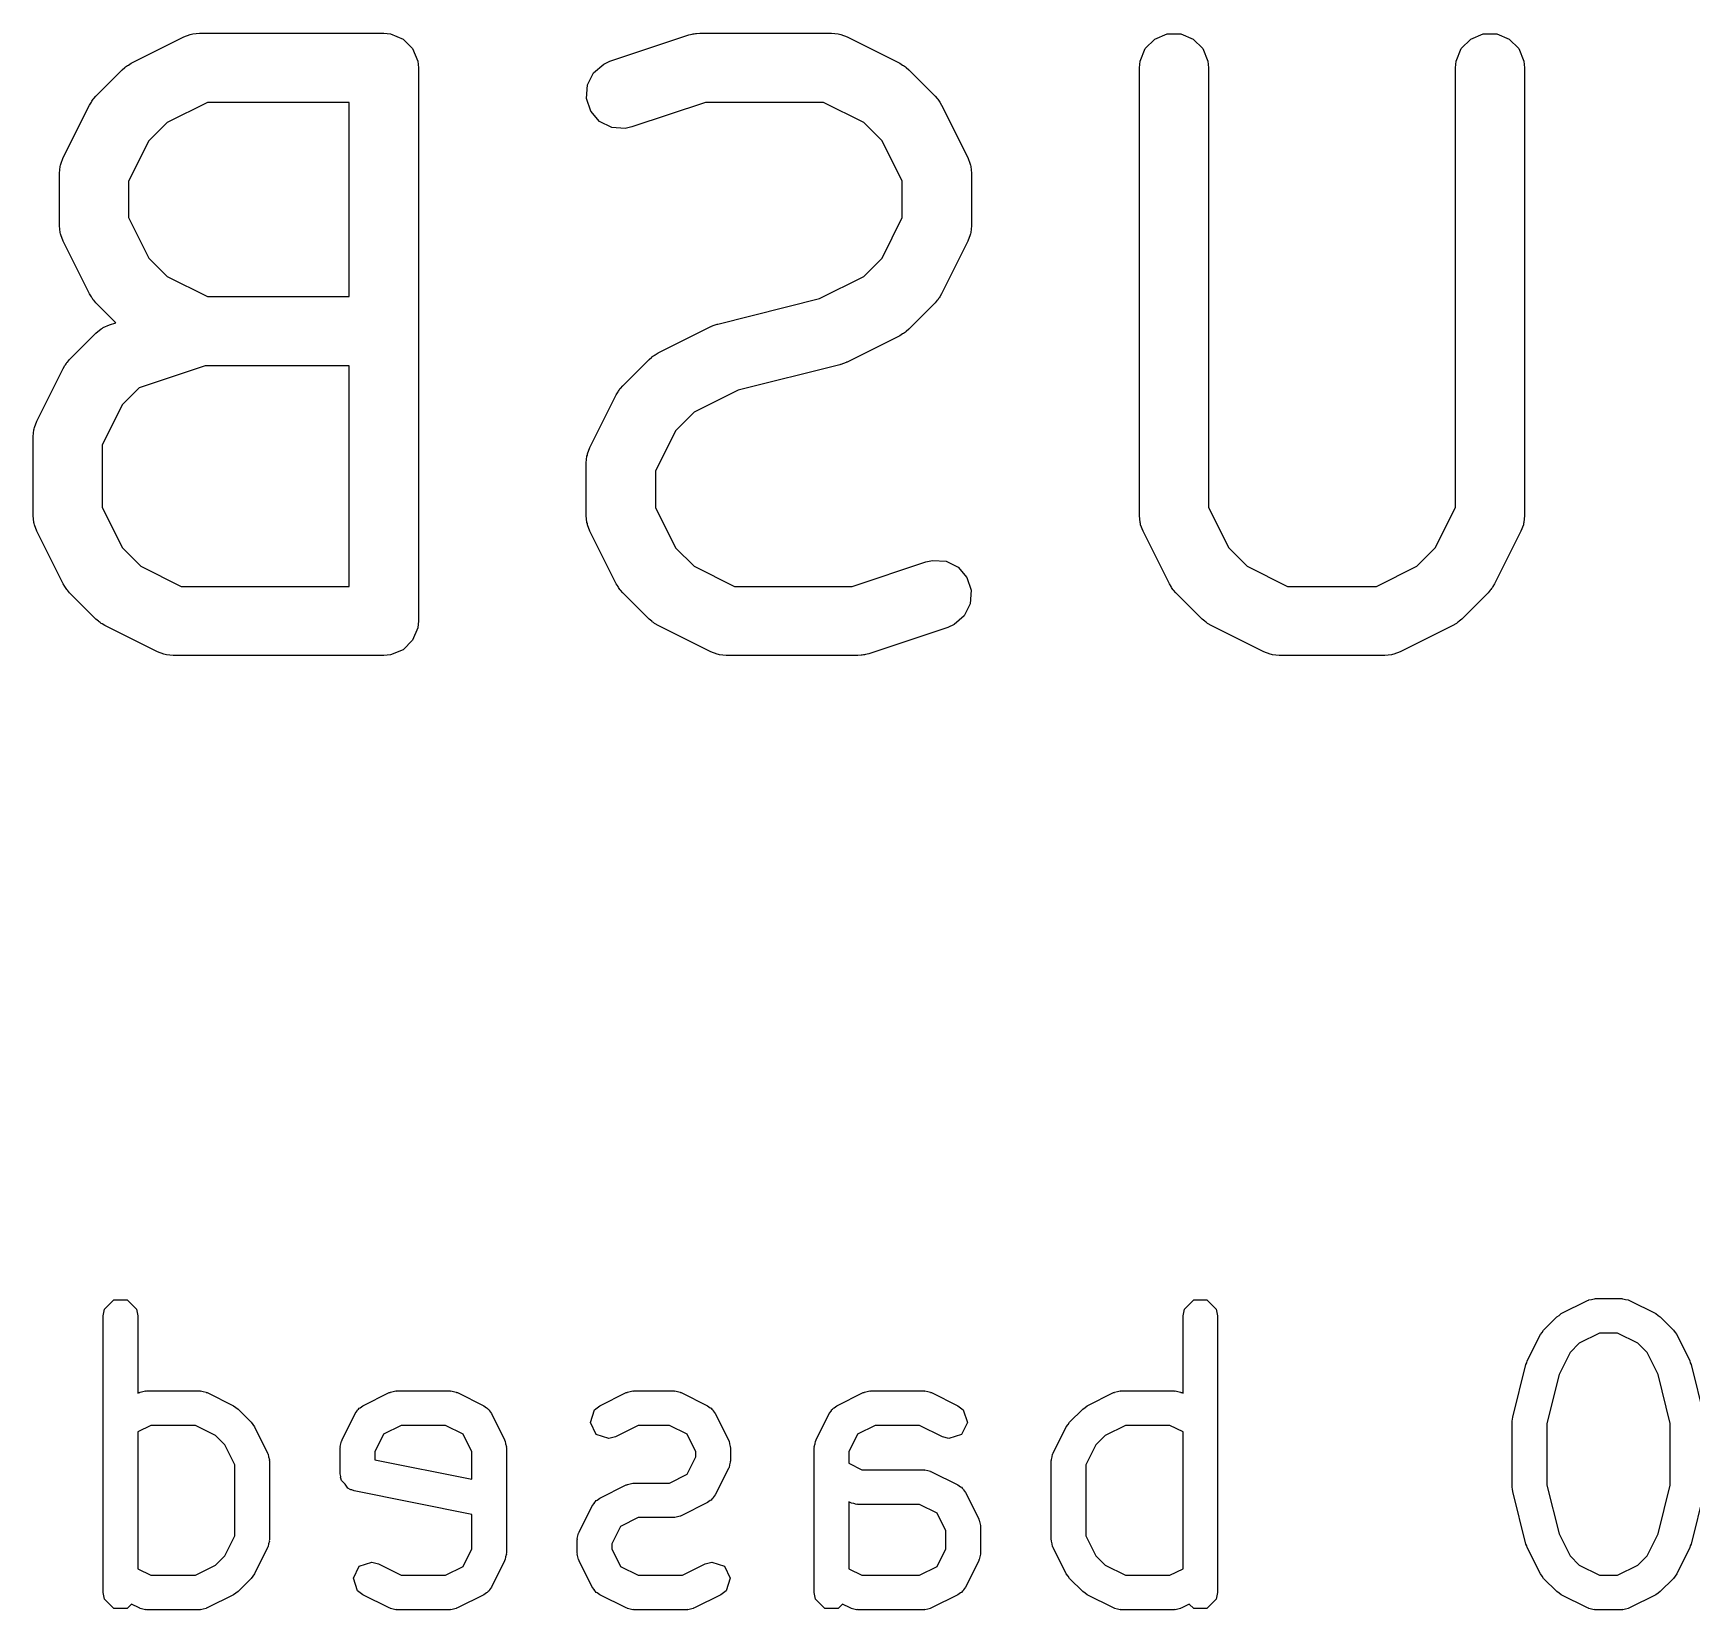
# Model space of a CAD drawing. Header units: inches. Extents: x 5.12 to 6.16, y -3.97 to -1.88.
# Drawn here: x 5.5425 to 5.7786, y -3.3496 to -3.1252 of the extents above; entities that cross this region are included whole.
import ezdxf

# ---------------------------------------------------------------- set-up
doc = ezdxf.new("R2010")
doc.units = ezdxf.units.IN
doc.header["$MEASUREMENT"] = 0
doc.layers.add('B.Silkscreen', color=31, linetype='CONTINUOUS', true_color=0xe8b2a7)

msp = doc.modelspace()

# ---------------------------------------------------------------- linework, layer by layer
at = {"layer": 'B.Silkscreen', "linetype": 'CONTINUOUS'}
for p, q in [((5.55648, -3.12948), (5.56398, -3.12573)), ((5.56398, -3.12573), (5.56488, -3.12538)), ((5.56488, -3.12538), (5.56506, -3.12537)), ((5.56506, -3.12537), (5.56522, -3.1253)), ((5.56522, -3.1253), (5.56618, -3.12521)), ((5.56618, -3.12521), (5.59243, -3.12521)), ((5.59243, -3.12521), (5.59339, -3.1253)), ((5.59339, -3.1253), (5.59516, -3.12604)), ((5.59516, -3.12604), (5.59652, -3.12739)), ((5.62462, -3.12921), (5.63586, -3.12546)), ((5.63586, -3.12546), (5.63634, -3.12535)), ((5.63634, -3.12535), (5.63646, -3.1253)), ((5.63646, -3.1253), (5.63663, -3.12528)), ((5.63663, -3.12528), (5.6368, -3.12524)), ((5.6368, -3.12524), (5.63693, -3.12525)), ((5.63693, -3.12525), (5.63742, -3.12521)), ((5.63742, -3.12521), (5.65617, -3.12521)), ((5.65617, -3.12521), (5.65713, -3.1253)), ((5.65713, -3.1253), (5.65729, -3.12537)), ((5.65729, -3.12537), (5.65747, -3.12538)), ((5.65747, -3.12538), (5.65837, -3.12573)), ((5.65837, -3.12573), (5.66587, -3.12948)), ((5.70082, -3.12739), (5.70218, -3.12604)), ((5.70218, -3.12604), (5.70395, -3.1253)), ((5.70395, -3.1253), (5.70587, -3.1253)), ((5.70587, -3.1253), (5.70765, -3.12604)), ((5.70765, -3.12604), (5.709, -3.12739)), ((5.74581, -3.12739), (5.74717, -3.12604)), ((5.74717, -3.12604), (5.74895, -3.1253)), ((5.74895, -3.1253), (5.75087, -3.1253)), ((5.75087, -3.1253), (5.75264, -3.12604)), ((5.75264, -3.12604), (5.754, -3.12739)), ((5.59652, -3.12739), (5.59725, -3.12917)), ((5.70009, -3.12917), (5.70082, -3.12739)), ((5.709, -3.12739), (5.70974, -3.12917)), ((5.74508, -3.12917), (5.74581, -3.12739)), ((5.754, -3.12739), (5.75473, -3.12917)), ((5.55145, -3.13415), (5.5552, -3.1304)), ((5.5552, -3.1304), (5.55558, -3.13009)), ((5.55558, -3.13009), (5.55566, -3.12999)), ((5.55566, -3.12999), (5.55581, -3.1299)), ((5.55581, -3.1299), (5.55595, -3.12979)), ((5.55595, -3.12979), (5.55607, -3.12974)), ((5.55607, -3.12974), (5.55648, -3.12948)), ((5.59725, -3.12917), (5.59735, -3.13013)), ((5.59735, -3.13013), (5.59735, -3.20887)), ((5.62143, -3.13258), (5.62228, -3.13086)), ((5.62228, -3.13086), (5.62373, -3.1296)), ((5.62373, -3.1296), (5.62462, -3.12921)), ((5.66587, -3.12948), (5.66628, -3.12974)), ((5.66628, -3.12974), (5.6664, -3.12979)), ((5.6664, -3.12979), (5.66654, -3.1299)), ((5.66654, -3.1299), (5.66668, -3.12999)), ((5.66668, -3.12999), (5.66677, -3.13009)), ((5.66677, -3.13009), (5.66715, -3.1304)), ((5.66715, -3.1304), (5.6709, -3.13415)), ((5.69999, -3.13013), (5.70009, -3.12917)), ((5.69999, -3.19387), (5.69999, -3.13013)), ((5.70974, -3.12917), (5.70983, -3.13013)), ((5.70983, -3.13013), (5.70983, -3.19271)), ((5.74498, -3.13013), (5.74508, -3.12917)), ((5.74498, -3.19271), (5.74498, -3.13013)), ((5.75473, -3.12917), (5.75483, -3.13013)), ((5.75483, -3.13013), (5.75483, -3.19387)), ((5.62129, -3.13449), (5.62143, -3.13258)), ((5.54678, -3.14292), (5.55053, -3.13543)), ((5.55053, -3.13543), (5.55079, -3.13501)), ((5.55079, -3.13501), (5.55084, -3.13489)), ((5.55084, -3.13489), (5.55095, -3.13476)), ((5.55095, -3.13476), (5.55104, -3.13461)), ((5.55104, -3.13461), (5.55114, -3.13452)), ((5.55114, -3.13452), (5.55145, -3.13415)), ((5.56734, -3.13505), (5.5616, -3.13792)), ((5.5875, -3.13505), (5.56734, -3.13505)), ((5.5875, -3.1627), (5.5875, -3.13505)), ((5.6219, -3.13631), (5.62129, -3.13449)), ((5.63822, -3.13505), (5.62773, -3.13855)), ((5.65501, -3.13505), (5.63822, -3.13505)), ((5.66075, -3.13792), (5.65501, -3.13505)), ((5.6709, -3.13415), (5.67121, -3.13452)), ((5.67121, -3.13452), (5.6713, -3.13461)), ((5.6713, -3.13461), (5.6714, -3.13476)), ((5.6714, -3.13476), (5.67151, -3.13489)), ((5.67151, -3.13489), (5.67156, -3.13501)), ((5.67156, -3.13501), (5.67182, -3.13543)), ((5.67182, -3.13543), (5.67557, -3.14292)), ((5.5616, -3.13792), (5.55898, -3.14054)), ((5.62315, -3.13776), (5.6219, -3.13631)), ((5.62487, -3.13862), (5.62315, -3.13776)), ((5.66337, -3.14054), (5.66075, -3.13792)), ((5.62679, -3.13876), (5.62487, -3.13862)), ((5.62773, -3.13855), (5.62679, -3.13876)), ((5.55898, -3.14054), (5.5561, -3.14629)), ((5.66624, -3.14629), (5.66337, -3.14054)), ((5.54626, -3.14513), (5.54635, -3.14417)), ((5.54626, -3.15262), (5.54626, -3.14513)), ((5.54635, -3.14417), (5.54642, -3.144)), ((5.54642, -3.144), (5.54643, -3.14383)), ((5.54643, -3.14383), (5.54678, -3.14292)), ((5.67557, -3.14292), (5.67591, -3.14383)), ((5.67591, -3.14383), (5.67593, -3.144)), ((5.67593, -3.144), (5.67599, -3.14417)), ((5.67599, -3.14417), (5.67609, -3.14513)), ((5.67609, -3.14513), (5.67609, -3.15262)), ((5.5561, -3.14629), (5.5561, -3.15146)), ((5.66624, -3.15146), (5.66624, -3.14629)), ((5.5561, -3.15146), (5.55898, -3.15721)), ((5.66337, -3.15721), (5.66624, -3.15146)), ((5.54635, -3.15358), (5.54626, -3.15262)), ((5.54642, -3.15375), (5.54635, -3.15358)), ((5.54643, -3.15392), (5.54642, -3.15375)), ((5.54678, -3.15483), (5.54643, -3.15392)), ((5.67591, -3.15392), (5.67557, -3.15483)), ((5.67593, -3.15375), (5.67591, -3.15392)), ((5.67599, -3.15358), (5.67593, -3.15375)), ((5.67609, -3.15262), (5.67599, -3.15358)), ((5.55053, -3.16232), (5.54678, -3.15483)), ((5.67557, -3.15483), (5.67182, -3.16232)), ((5.55898, -3.15721), (5.5616, -3.15983)), ((5.66075, -3.15983), (5.66337, -3.15721)), ((5.5616, -3.15983), (5.56734, -3.1627)), ((5.65445, -3.16298), (5.66075, -3.15983)), ((5.55079, -3.16274), (5.55053, -3.16232)), ((5.55084, -3.16286), (5.55079, -3.16274)), ((5.55095, -3.16299), (5.55084, -3.16286)), ((5.55104, -3.16314), (5.55095, -3.16299)), ((5.55114, -3.16323), (5.55104, -3.16314)), ((5.55145, -3.1636), (5.55114, -3.16323)), ((5.55426, -3.16641), (5.55145, -3.1636)), ((5.56734, -3.1627), (5.5875, -3.1627)), ((5.63998, -3.1666), (5.65445, -3.16298)), ((5.6709, -3.1636), (5.66715, -3.16735)), ((5.67121, -3.16323), (5.6709, -3.1636)), ((5.6713, -3.16314), (5.67121, -3.16323)), ((5.6714, -3.16299), (5.6713, -3.16314)), ((5.67151, -3.16286), (5.6714, -3.16299)), ((5.67156, -3.16274), (5.67151, -3.16286)), ((5.67182, -3.16232), (5.67156, -3.16274)), ((5.55337, -3.1667), (5.55426, -3.16641)), ((5.5477, -3.17164), (5.55145, -3.16789)), ((5.55145, -3.16789), (5.5522, -3.16728)), ((5.5522, -3.16728), (5.55236, -3.16721)), ((5.55236, -3.16721), (5.55249, -3.1671)), ((5.55249, -3.1671), (5.55337, -3.1667)), ((5.63147, -3.17072), (5.63897, -3.16697)), ((5.63897, -3.16697), (5.63904, -3.16694)), ((5.63904, -3.16694), (5.63907, -3.16692)), ((5.63907, -3.16692), (5.63947, -3.16678)), ((5.63947, -3.16678), (5.63987, -3.16663)), ((5.63987, -3.16663), (5.63991, -3.16662)), ((5.63991, -3.16662), (5.63998, -3.1666)), ((5.66587, -3.16827), (5.65837, -3.17202)), ((5.66628, -3.16801), (5.66587, -3.16827)), ((5.6664, -3.16797), (5.66628, -3.16801)), ((5.66654, -3.16785), (5.6664, -3.16797)), ((5.66668, -3.16776), (5.66654, -3.16785)), ((5.66677, -3.16766), (5.66668, -3.16776)), ((5.66715, -3.16735), (5.66677, -3.16766)), ((5.63065, -3.17123), (5.6308, -3.17114)), ((5.6308, -3.17114), (5.63094, -3.17103)), ((5.63094, -3.17103), (5.63106, -3.17098)), ((5.63106, -3.17098), (5.63147, -3.17072)), ((5.54303, -3.18042), (5.54678, -3.17292)), ((5.54678, -3.17292), (5.54704, -3.17251)), ((5.54704, -3.17251), (5.54709, -3.17239)), ((5.54709, -3.17239), (5.5472, -3.17225)), ((5.5472, -3.17225), (5.54729, -3.1721)), ((5.54729, -3.1721), (5.54739, -3.17202)), ((5.54739, -3.17202), (5.5477, -3.17164)), ((5.56698, -3.17254), (5.55759, -3.17567)), ((5.5875, -3.17254), (5.56698, -3.17254)), ((5.5875, -3.20395), (5.5875, -3.17254)), ((5.62644, -3.17539), (5.63019, -3.17164)), ((5.63019, -3.17164), (5.63057, -3.17133)), ((5.63057, -3.17133), (5.63065, -3.17123)), ((5.65736, -3.1724), (5.64289, -3.17602)), ((5.65743, -3.17237), (5.65736, -3.1724)), ((5.65747, -3.17237), (5.65743, -3.17237)), ((5.65787, -3.17222), (5.65747, -3.17237)), ((5.65827, -3.17207), (5.65787, -3.17222)), ((5.6583, -3.17205), (5.65827, -3.17207)), ((5.65837, -3.17202), (5.6583, -3.17205)), ((5.55759, -3.17567), (5.55523, -3.17804)), ((5.62594, -3.176), (5.62603, -3.17585)), ((5.62603, -3.17585), (5.62613, -3.17577)), ((5.62613, -3.17577), (5.62644, -3.17539)), ((5.55523, -3.17804), (5.55235, -3.18378)), ((5.62177, -3.18417), (5.62552, -3.17667)), ((5.62552, -3.17667), (5.62578, -3.17626)), ((5.62578, -3.17626), (5.62583, -3.17614)), ((5.62583, -3.17614), (5.62594, -3.176)), ((5.64289, -3.17602), (5.63659, -3.17917)), ((5.54269, -3.18132), (5.54303, -3.18042)), ((5.63659, -3.17917), (5.63397, -3.18179)), ((5.54251, -3.18262), (5.5426, -3.18166)), ((5.54251, -3.19387), (5.54251, -3.18262)), ((5.5426, -3.18166), (5.54267, -3.1815)), ((5.54267, -3.1815), (5.54269, -3.18132)), ((5.63397, -3.18179), (5.63109, -3.18753)), ((5.55235, -3.18378), (5.55235, -3.19271)), ((5.62134, -3.18541), (5.62141, -3.18525)), ((5.62141, -3.18525), (5.62143, -3.18507)), ((5.62143, -3.18507), (5.62177, -3.18417)), ((5.62125, -3.18637), (5.62134, -3.18541)), ((5.62125, -3.19387), (5.62125, -3.18637)), ((5.63109, -3.18753), (5.63109, -3.19271)), ((5.5426, -3.19483), (5.54251, -3.19387)), ((5.55235, -3.19271), (5.55523, -3.19845)), ((5.62134, -3.19483), (5.62125, -3.19387)), ((5.63109, -3.19271), (5.63397, -3.19845)), ((5.70009, -3.19483), (5.69999, -3.19387)), ((5.70983, -3.19271), (5.71271, -3.19845)), ((5.74211, -3.19845), (5.74498, -3.19271)), ((5.75483, -3.19387), (5.75473, -3.19483)), ((5.54267, -3.19499), (5.5426, -3.19483)), ((5.54269, -3.19517), (5.54267, -3.19499)), ((5.54303, -3.19607), (5.54269, -3.19517)), ((5.54678, -3.20357), (5.54303, -3.19607)), ((5.62141, -3.19499), (5.62134, -3.19483)), ((5.62143, -3.19517), (5.62141, -3.19499)), ((5.62177, -3.19607), (5.62143, -3.19517)), ((5.62552, -3.20357), (5.62177, -3.19607)), ((5.70015, -3.19499), (5.70009, -3.19483)), ((5.70017, -3.19517), (5.70015, -3.19499)), ((5.70051, -3.19607), (5.70017, -3.19517)), ((5.70426, -3.20357), (5.70051, -3.19607)), ((5.75431, -3.19607), (5.75056, -3.20357)), ((5.75465, -3.19517), (5.75431, -3.19607)), ((5.75467, -3.19499), (5.75465, -3.19517)), ((5.75473, -3.19483), (5.75467, -3.19499)), ((5.55523, -3.19845), (5.55785, -3.20107)), ((5.63397, -3.19845), (5.63659, -3.20107)), ((5.71271, -3.19845), (5.71533, -3.20107)), ((5.73949, -3.20107), (5.74211, -3.19845)), ((5.55785, -3.20107), (5.56359, -3.20395)), ((5.63659, -3.20107), (5.64233, -3.20395)), ((5.65912, -3.20395), (5.66961, -3.20045)), ((5.66961, -3.20045), (5.67055, -3.20024)), ((5.67055, -3.20024), (5.67247, -3.20037)), ((5.67247, -3.20037), (5.67418, -3.20123)), ((5.67418, -3.20123), (5.67544, -3.20268)), ((5.71533, -3.20107), (5.72107, -3.20395)), ((5.73375, -3.20395), (5.73949, -3.20107)), ((5.54704, -3.20398), (5.54678, -3.20357)), ((5.54709, -3.2041), (5.54704, -3.20398)), ((5.5472, -3.20424), (5.54709, -3.2041)), ((5.56359, -3.20395), (5.5875, -3.20395)), ((5.62578, -3.20398), (5.62552, -3.20357)), ((5.62583, -3.2041), (5.62578, -3.20398)), ((5.62594, -3.20424), (5.62583, -3.2041)), ((5.64233, -3.20395), (5.65912, -3.20395)), ((5.67544, -3.20268), (5.67605, -3.2045)), ((5.70452, -3.20398), (5.70426, -3.20357)), ((5.70457, -3.2041), (5.70452, -3.20398)), ((5.70468, -3.20424), (5.70457, -3.2041)), ((5.72107, -3.20395), (5.73375, -3.20395)), ((5.75025, -3.2041), (5.75014, -3.20424)), ((5.7503, -3.20398), (5.75025, -3.2041)), ((5.75056, -3.20357), (5.7503, -3.20398)), ((5.54729, -3.20439), (5.5472, -3.20424)), ((5.54739, -3.20447), (5.54729, -3.20439)), ((5.5477, -3.20485), (5.54739, -3.20447)), ((5.55145, -3.2086), (5.5477, -3.20485)), ((5.62603, -3.20439), (5.62594, -3.20424)), ((5.62613, -3.20447), (5.62603, -3.20439)), ((5.62644, -3.20485), (5.62613, -3.20447)), ((5.63019, -3.2086), (5.62644, -3.20485)), ((5.67591, -3.20642), (5.67505, -3.20814)), ((5.67605, -3.2045), (5.67591, -3.20642)), ((5.70477, -3.20439), (5.70468, -3.20424)), ((5.70487, -3.20447), (5.70477, -3.20439)), ((5.70518, -3.20485), (5.70487, -3.20447)), ((5.70893, -3.2086), (5.70518, -3.20485)), ((5.74964, -3.20485), (5.74589, -3.2086)), ((5.74995, -3.20447), (5.74964, -3.20485)), ((5.75004, -3.20439), (5.74995, -3.20447)), ((5.75014, -3.20424), (5.75004, -3.20439)), ((5.55183, -3.20891), (5.55145, -3.2086)), ((5.55191, -3.20901), (5.55183, -3.20891)), ((5.59735, -3.20887), (5.59725, -3.20983)), ((5.63057, -3.20891), (5.63019, -3.2086)), ((5.63065, -3.20901), (5.63057, -3.20891)), ((5.67505, -3.20814), (5.6736, -3.20939)), ((5.70931, -3.20891), (5.70893, -3.2086)), ((5.70939, -3.20901), (5.70931, -3.20891)), ((5.74551, -3.20891), (5.74542, -3.20901)), ((5.74589, -3.2086), (5.74551, -3.20891)), ((5.55206, -3.2091), (5.55191, -3.20901)), ((5.5522, -3.20921), (5.55206, -3.2091)), ((5.55232, -3.20926), (5.5522, -3.20921)), ((5.55273, -3.20952), (5.55232, -3.20926)), ((5.56023, -3.21327), (5.55273, -3.20952)), ((5.59725, -3.20983), (5.59652, -3.2116)), ((5.6308, -3.2091), (5.63065, -3.20901)), ((5.63094, -3.20921), (5.6308, -3.2091)), ((5.63106, -3.20926), (5.63094, -3.20921)), ((5.63147, -3.20952), (5.63106, -3.20926)), ((5.63897, -3.21327), (5.63147, -3.20952)), ((5.67272, -3.20979), (5.66147, -3.21354)), ((5.6736, -3.20939), (5.67272, -3.20979)), ((5.70954, -3.2091), (5.70939, -3.20901)), ((5.70968, -3.20921), (5.70954, -3.2091)), ((5.7098, -3.20926), (5.70968, -3.20921)), ((5.71021, -3.20952), (5.7098, -3.20926)), ((5.71771, -3.21327), (5.71021, -3.20952)), ((5.74461, -3.20952), (5.73711, -3.21327)), ((5.74502, -3.20926), (5.74461, -3.20952)), ((5.74514, -3.20921), (5.74502, -3.20926)), ((5.74528, -3.2091), (5.74514, -3.20921)), ((5.74542, -3.20901), (5.74528, -3.2091)), ((5.56113, -3.21361), (5.56023, -3.21327)), ((5.56131, -3.21363), (5.56113, -3.21361)), ((5.56147, -3.21369), (5.56131, -3.21363)), ((5.59516, -3.21296), (5.59339, -3.21369)), ((5.59652, -3.2116), (5.59516, -3.21296)), ((5.63987, -3.21361), (5.63897, -3.21327)), ((5.64005, -3.21363), (5.63987, -3.21361)), ((5.64021, -3.21369), (5.64005, -3.21363)), ((5.661, -3.21364), (5.66088, -3.21369)), ((5.66147, -3.21354), (5.661, -3.21364)), ((5.71861, -3.21361), (5.71771, -3.21327)), ((5.71879, -3.21363), (5.71861, -3.21361)), ((5.71895, -3.21369), (5.71879, -3.21363)), ((5.73603, -3.21363), (5.73587, -3.21369)), ((5.73621, -3.21361), (5.73603, -3.21363)), ((5.73711, -3.21327), (5.73621, -3.21361)), ((5.56243, -3.21379), (5.56147, -3.21369)), ((5.59243, -3.21379), (5.56243, -3.21379)), ((5.59339, -3.21369), (5.59243, -3.21379)), ((5.64117, -3.21379), (5.64021, -3.21369)), ((5.65992, -3.21379), (5.64117, -3.21379)), ((5.6604, -3.21374), (5.65992, -3.21379)), ((5.66053, -3.21375), (5.6604, -3.21374)), ((5.6607, -3.21371), (5.66053, -3.21375)), ((5.66088, -3.21369), (5.6607, -3.21371)), ((5.71991, -3.21379), (5.71895, -3.21369)), ((5.73491, -3.21379), (5.71991, -3.21379)), ((5.73587, -3.21369), (5.73491, -3.21379)), ((5.55266, -3.30684), (5.55399, -3.30551)), ((5.55399, -3.30551), (5.55587, -3.30551)), ((5.55587, -3.30551), (5.5572, -3.30684)), ((5.70639, -3.30684), (5.70772, -3.30551)), ((5.70772, -3.30551), (5.7096, -3.30551)), ((5.7096, -3.30551), (5.71093, -3.30684)), ((5.76005, -3.30746), (5.7638, -3.30558)), ((5.7638, -3.30558), (5.76392, -3.30555)), ((5.76392, -3.30555), (5.76396, -3.30551)), ((5.76396, -3.30551), (5.76435, -3.30543)), ((5.76435, -3.30543), (5.76473, -3.30533)), ((5.76473, -3.30533), (5.76478, -3.30535)), ((5.76478, -3.30535), (5.7649, -3.30532)), ((5.7649, -3.30532), (5.76865, -3.30532)), ((5.76865, -3.30532), (5.76877, -3.30535)), ((5.76877, -3.30535), (5.76883, -3.30533)), ((5.76883, -3.30533), (5.76921, -3.30543)), ((5.76921, -3.30543), (5.7696, -3.30551)), ((5.7696, -3.30551), (5.76964, -3.30555)), ((5.76964, -3.30555), (5.76975, -3.30558)), ((5.76975, -3.30558), (5.7735, -3.30746)), ((5.55247, -3.30778), (5.55266, -3.30684)), ((5.55247, -3.34715), (5.55247, -3.30778)), ((5.5572, -3.30684), (5.55739, -3.30778)), ((5.55739, -3.30778), (5.55739, -3.3188)), ((5.7062, -3.30778), (5.70639, -3.30684)), ((5.7062, -3.3188), (5.7062, -3.30778)), ((5.71093, -3.30684), (5.71112, -3.30778)), ((5.71112, -3.30778), (5.71112, -3.34715)), ((5.75754, -3.30979), (5.75941, -3.30792)), ((5.75941, -3.30792), (5.75974, -3.3077)), ((5.75974, -3.3077), (5.76005, -3.30746)), ((5.7735, -3.30746), (5.77382, -3.3077)), ((5.77382, -3.3077), (5.77414, -3.30792)), ((5.77414, -3.30792), (5.77602, -3.30979)), ((5.7552, -3.31418), (5.75708, -3.31043)), ((5.75708, -3.31043), (5.75732, -3.31012)), ((5.75732, -3.31012), (5.75754, -3.30979)), ((5.76549, -3.31024), (5.76261, -3.31168)), ((5.76807, -3.31024), (5.76549, -3.31024)), ((5.77095, -3.31168), (5.76807, -3.31024)), ((5.77602, -3.30979), (5.77624, -3.31012)), ((5.77624, -3.31012), (5.77648, -3.31043)), ((5.77648, -3.31043), (5.77835, -3.31418)), ((5.76261, -3.31168), (5.7613, -3.31299)), ((5.77226, -3.31299), (5.77095, -3.31168)), ((5.75314, -3.32218), (5.75502, -3.31468)), ((5.75502, -3.31468), (5.75513, -3.31444)), ((5.75513, -3.31444), (5.7552, -3.31418)), ((5.7613, -3.31299), (5.75973, -3.31614)), ((5.77383, -3.31614), (5.77226, -3.31299)), ((5.77835, -3.31418), (5.77842, -3.31444)), ((5.77842, -3.31444), (5.77854, -3.31468)), ((5.77854, -3.31468), (5.78041, -3.32218)), ((5.75973, -3.31614), (5.75799, -3.32308)), ((5.77557, -3.32308), (5.77383, -3.31614)), ((5.55739, -3.3188), (5.55758, -3.3187)), ((5.55758, -3.3187), (5.5577, -3.31867)), ((5.5577, -3.31867), (5.55774, -3.31863)), ((5.55774, -3.31863), (5.55813, -3.31856)), ((5.55813, -3.31856), (5.55851, -3.31845)), ((5.55851, -3.31845), (5.55856, -3.31847)), ((5.55856, -3.31847), (5.55868, -3.31845)), ((5.55868, -3.31845), (5.56618, -3.31845)), ((5.56618, -3.31845), (5.5663, -3.31847)), ((5.5663, -3.31847), (5.56635, -3.31845)), ((5.56635, -3.31845), (5.56673, -3.31856)), ((5.56673, -3.31856), (5.56712, -3.31863)), ((5.56712, -3.31863), (5.56716, -3.31867)), ((5.56716, -3.31867), (5.56728, -3.3187)), ((5.56728, -3.3187), (5.57103, -3.32058)), ((5.58945, -3.32058), (5.5932, -3.3187)), ((5.5932, -3.3187), (5.59332, -3.31867)), ((5.59332, -3.31867), (5.59336, -3.31863)), ((5.59336, -3.31863), (5.59375, -3.31856)), ((5.59375, -3.31856), (5.59413, -3.31845)), ((5.59413, -3.31845), (5.59418, -3.31847)), ((5.59418, -3.31847), (5.5943, -3.31845)), ((5.5943, -3.31845), (5.6018, -3.31845)), ((5.6018, -3.31845), (5.60192, -3.31847)), ((5.60192, -3.31847), (5.60197, -3.31845)), ((5.60197, -3.31845), (5.60235, -3.31856)), ((5.60235, -3.31856), (5.60274, -3.31863)), ((5.60274, -3.31863), (5.60278, -3.31867)), ((5.60278, -3.31867), (5.6029, -3.3187)), ((5.6029, -3.3187), (5.60665, -3.32058)), ((5.6232, -3.32058), (5.62695, -3.3187)), ((5.62695, -3.3187), (5.62706, -3.31867)), ((5.62706, -3.31867), (5.6271, -3.31863)), ((5.6271, -3.31863), (5.62749, -3.31856)), ((5.62749, -3.31856), (5.62787, -3.31845)), ((5.62787, -3.31845), (5.62793, -3.31847)), ((5.62793, -3.31847), (5.62805, -3.31845)), ((5.62805, -3.31845), (5.63367, -3.31845)), ((5.63367, -3.31845), (5.63379, -3.31847)), ((5.63379, -3.31847), (5.63385, -3.31845)), ((5.63385, -3.31845), (5.63423, -3.31856)), ((5.63423, -3.31856), (5.63461, -3.31863)), ((5.63461, -3.31863), (5.63465, -3.31867)), ((5.63465, -3.31867), (5.63477, -3.3187)), ((5.63477, -3.3187), (5.63852, -3.32058)), ((5.65694, -3.32058), (5.66069, -3.3187)), ((5.66069, -3.3187), (5.66081, -3.31867)), ((5.66081, -3.31867), (5.66085, -3.31863)), ((5.66085, -3.31863), (5.66124, -3.31856)), ((5.66124, -3.31856), (5.66162, -3.31845)), ((5.66162, -3.31845), (5.66167, -3.31847)), ((5.66167, -3.31847), (5.66179, -3.31845)), ((5.66179, -3.31845), (5.66929, -3.31845)), ((5.66929, -3.31845), (5.66941, -3.31847)), ((5.66941, -3.31847), (5.66947, -3.31845)), ((5.66947, -3.31845), (5.66985, -3.31856)), ((5.66985, -3.31856), (5.67023, -3.31863)), ((5.67023, -3.31863), (5.67027, -3.31867)), ((5.67027, -3.31867), (5.67039, -3.3187)), ((5.67039, -3.3187), (5.67414, -3.32058)), ((5.69256, -3.32058), (5.69631, -3.3187)), ((5.69631, -3.3187), (5.69643, -3.31867)), ((5.69643, -3.31867), (5.69647, -3.31863)), ((5.69647, -3.31863), (5.69686, -3.31856)), ((5.69686, -3.31856), (5.69724, -3.31845)), ((5.69724, -3.31845), (5.69729, -3.31847)), ((5.69729, -3.31847), (5.69741, -3.31845)), ((5.69741, -3.31845), (5.70491, -3.31845)), ((5.70491, -3.31845), (5.70503, -3.31847)), ((5.70503, -3.31847), (5.70509, -3.31845)), ((5.70509, -3.31845), (5.70547, -3.31856)), ((5.70547, -3.31856), (5.70585, -3.31863)), ((5.70585, -3.31863), (5.70589, -3.31867)), ((5.70589, -3.31867), (5.70601, -3.3187)), ((5.70601, -3.3187), (5.7062, -3.3188)), ((5.57103, -3.32058), (5.57134, -3.32082)), ((5.57134, -3.32082), (5.57167, -3.32104)), ((5.57167, -3.32104), (5.57354, -3.32292)), ((5.58648, -3.32543), (5.58835, -3.32168)), ((5.58835, -3.32168), (5.58865, -3.32129)), ((5.58865, -3.32129), (5.58869, -3.32117)), ((5.58869, -3.32117), (5.58883, -3.32106)), ((5.58883, -3.32106), (5.58894, -3.32092)), ((5.58894, -3.32092), (5.58906, -3.32088)), ((5.58906, -3.32088), (5.58945, -3.32058)), ((5.60665, -3.32058), (5.60704, -3.32088)), ((5.60704, -3.32088), (5.60716, -3.32092)), ((5.60716, -3.32092), (5.60727, -3.32106)), ((5.60727, -3.32106), (5.60741, -3.32117)), ((5.60741, -3.32117), (5.60745, -3.32129)), ((5.60745, -3.32129), (5.60775, -3.32168)), ((5.60775, -3.32168), (5.60962, -3.32543)), ((5.62184, -3.32295), (5.62244, -3.32117)), ((5.62244, -3.32117), (5.6232, -3.32058)), ((5.63852, -3.32058), (5.63891, -3.32088)), ((5.63891, -3.32088), (5.63903, -3.32092)), ((5.63903, -3.32092), (5.63914, -3.32106)), ((5.63914, -3.32106), (5.63928, -3.32117)), ((5.63928, -3.32117), (5.63932, -3.32129)), ((5.63932, -3.32129), (5.63962, -3.32168)), ((5.63962, -3.32168), (5.6415, -3.32543)), ((5.65397, -3.32543), (5.65584, -3.32168)), ((5.65584, -3.32168), (5.65614, -3.32129)), ((5.65614, -3.32129), (5.65618, -3.32117)), ((5.65618, -3.32117), (5.65632, -3.32106)), ((5.65632, -3.32106), (5.65643, -3.32092)), ((5.65643, -3.32092), (5.65656, -3.32088)), ((5.65656, -3.32088), (5.65694, -3.32058)), ((5.67414, -3.32058), (5.6749, -3.32117)), ((5.6749, -3.32117), (5.6755, -3.32295)), ((5.69005, -3.32292), (5.69192, -3.32104)), ((5.69192, -3.32104), (5.69225, -3.32082)), ((5.69225, -3.32082), (5.69256, -3.32058)), ((5.75313, -3.32248), (5.75314, -3.32218)), ((5.55926, -3.32337), (5.55739, -3.3243)), ((5.55739, -3.3243), (5.55739, -3.34376)), ((5.5656, -3.32337), (5.55926, -3.32337)), ((5.56847, -3.3248), (5.5656, -3.32337)), ((5.57354, -3.32292), (5.57376, -3.32324)), ((5.57376, -3.32324), (5.574, -3.32355)), ((5.574, -3.32355), (5.57588, -3.3273)), ((5.59239, -3.32461), (5.59114, -3.32711)), ((5.59488, -3.32337), (5.59239, -3.32461)), ((5.60122, -3.32337), (5.59488, -3.32337)), ((5.60372, -3.32461), (5.60122, -3.32337)), ((5.60496, -3.32711), (5.60372, -3.32461)), ((5.62268, -3.32464), (5.62184, -3.32295)), ((5.62447, -3.32523), (5.62268, -3.32464)), ((5.62863, -3.32337), (5.6254, -3.32498)), ((5.63309, -3.32337), (5.62863, -3.32337)), ((5.63559, -3.32461), (5.63309, -3.32337)), ((5.63683, -3.32711), (5.63559, -3.32461)), ((5.65988, -3.32461), (5.65863, -3.32711)), ((5.66237, -3.32337), (5.65988, -3.32461)), ((5.66871, -3.32337), (5.66237, -3.32337)), ((5.67194, -3.32498), (5.66871, -3.32337)), ((5.67465, -3.32464), (5.67287, -3.32523)), ((5.6755, -3.32295), (5.67465, -3.32464)), ((5.68771, -3.3273), (5.68959, -3.32355)), ((5.68959, -3.32355), (5.68983, -3.32324)), ((5.68983, -3.32324), (5.69005, -3.32292)), ((5.69799, -3.32337), (5.69512, -3.3248)), ((5.70433, -3.32337), (5.69799, -3.32337)), ((5.7062, -3.3243), (5.70433, -3.32337)), ((5.7062, -3.34376), (5.7062, -3.3243)), ((5.75307, -3.32278), (5.75313, -3.32248)), ((5.75307, -3.33215), (5.75307, -3.32278)), ((5.75799, -3.32308), (5.75799, -3.33185)), ((5.77557, -3.33185), (5.77557, -3.32308)), ((5.56978, -3.32611), (5.56847, -3.3248)), ((5.57122, -3.32899), (5.56978, -3.32611)), ((5.58622, -3.32636), (5.58633, -3.32598)), ((5.58624, -3.32641), (5.58622, -3.32636)), ((5.58622, -3.32653), (5.58624, -3.32641)), ((5.58622, -3.33028), (5.58622, -3.32653)), ((5.58633, -3.32598), (5.5864, -3.32559)), ((5.5864, -3.32559), (5.58644, -3.32555)), ((5.58644, -3.32555), (5.58648, -3.32543)), ((5.60962, -3.32543), (5.60966, -3.32555)), ((5.60966, -3.32555), (5.6097, -3.32559)), ((5.6097, -3.32559), (5.60977, -3.32598)), ((5.60977, -3.32598), (5.60988, -3.32636)), ((5.60988, -3.32636), (5.60986, -3.32641)), ((5.60986, -3.32641), (5.60988, -3.32653)), ((5.60988, -3.32653), (5.60988, -3.34153)), ((5.6254, -3.32498), (5.62447, -3.32523)), ((5.6415, -3.32543), (5.64153, -3.32555)), ((5.64153, -3.32555), (5.64157, -3.32559)), ((5.64157, -3.32559), (5.64165, -3.32598)), ((5.64165, -3.32598), (5.64175, -3.32636)), ((5.64175, -3.32636), (5.64173, -3.32641)), ((5.64173, -3.32641), (5.64176, -3.32653)), ((5.64176, -3.32653), (5.64176, -3.3284)), ((5.65371, -3.32636), (5.65382, -3.32598)), ((5.65373, -3.32641), (5.65371, -3.32636)), ((5.65371, -3.32653), (5.65373, -3.32641)), ((5.65371, -3.34715), (5.65371, -3.32653)), ((5.65382, -3.32598), (5.65389, -3.32559)), ((5.65389, -3.32559), (5.65393, -3.32555)), ((5.65393, -3.32555), (5.65397, -3.32543)), ((5.67287, -3.32523), (5.67194, -3.32498)), ((5.69381, -3.32611), (5.69237, -3.32899)), ((5.69512, -3.3248), (5.69381, -3.32611)), ((5.57122, -3.33907), (5.57122, -3.32899)), ((5.57588, -3.3273), (5.57591, -3.32742)), ((5.57591, -3.32742), (5.57595, -3.32746)), ((5.57595, -3.32746), (5.57603, -3.32785)), ((5.57603, -3.32785), (5.57613, -3.32823)), ((5.57613, -3.32823), (5.57611, -3.32828)), ((5.57611, -3.32828), (5.57614, -3.3284)), ((5.57614, -3.3284), (5.57614, -3.33965)), ((5.59114, -3.32711), (5.59114, -3.32826)), ((5.59114, -3.32826), (5.60496, -3.33103)), ((5.60496, -3.33103), (5.60496, -3.32711)), ((5.63559, -3.33032), (5.63683, -3.32782)), ((5.63683, -3.32782), (5.63683, -3.32711)), ((5.64157, -3.32935), (5.64153, -3.32939)), ((5.64165, -3.32896), (5.64157, -3.32935)), ((5.64175, -3.32858), (5.64165, -3.32896)), ((5.64176, -3.3284), (5.64173, -3.32853)), ((5.64173, -3.32853), (5.64175, -3.32858)), ((5.65863, -3.32711), (5.65863, -3.32876)), ((5.65863, -3.32876), (5.6605, -3.32969)), ((5.68745, -3.3284), (5.68748, -3.32828)), ((5.68745, -3.33965), (5.68745, -3.3284)), ((5.68746, -3.32823), (5.68756, -3.32785)), ((5.68748, -3.32828), (5.68746, -3.32823)), ((5.68756, -3.32785), (5.68764, -3.32746)), ((5.68764, -3.32746), (5.68768, -3.32742)), ((5.68768, -3.32742), (5.68771, -3.3273)), ((5.69237, -3.32899), (5.69237, -3.33907)), ((5.58629, -3.33064), (5.58622, -3.33028)), ((5.58626, -3.33076), (5.58629, -3.33064)), ((5.58633, -3.33086), (5.58626, -3.33076)), ((5.5864, -3.33122), (5.58633, -3.33086)), ((5.58691, -3.33173), (5.5864, -3.33122)), ((5.6271, -3.33176), (5.62749, -3.33168)), ((5.62749, -3.33168), (5.62787, -3.33157)), ((5.62787, -3.33157), (5.62793, -3.33159)), ((5.62793, -3.33159), (5.62805, -3.33157)), ((5.62805, -3.33157), (5.63309, -3.33157)), ((5.63309, -3.33157), (5.63559, -3.33032)), ((5.6415, -3.32951), (5.63962, -3.33325)), ((5.64153, -3.32939), (5.6415, -3.32951)), ((5.6605, -3.32969), (5.66929, -3.32969)), ((5.66929, -3.32969), (5.66941, -3.32972)), ((5.66941, -3.32972), (5.66947, -3.3297)), ((5.66947, -3.3297), (5.66985, -3.3298)), ((5.66985, -3.3298), (5.67023, -3.32988)), ((5.67023, -3.32988), (5.67027, -3.32992)), ((5.67027, -3.32992), (5.67039, -3.32995)), ((5.67039, -3.32995), (5.67414, -3.33183)), ((5.58731, -3.33232), (5.58691, -3.33173)), ((5.58765, -3.33247), (5.58731, -3.33232)), ((5.58773, -3.33255), (5.58765, -3.33247)), ((5.58786, -3.33255), (5.58773, -3.33255)), ((5.58819, -3.33269), (5.58786, -3.33255)), ((5.60496, -3.33605), (5.58819, -3.33269)), ((5.62258, -3.33418), (5.62268, -3.33405)), ((5.62268, -3.33405), (5.62281, -3.334)), ((5.62281, -3.334), (5.6232, -3.3337)), ((5.6232, -3.3337), (5.62695, -3.33183)), ((5.62695, -3.33183), (5.62706, -3.3318)), ((5.62706, -3.3318), (5.6271, -3.33176)), ((5.63891, -3.33405), (5.63852, -3.33436)), ((5.63903, -3.33401), (5.63891, -3.33405)), ((5.63914, -3.33387), (5.63903, -3.33401)), ((5.63928, -3.33377), (5.63914, -3.33387)), ((5.63932, -3.33364), (5.63928, -3.33377)), ((5.63962, -3.33325), (5.63932, -3.33364)), ((5.67414, -3.33183), (5.67453, -3.33213)), ((5.67453, -3.33213), (5.67465, -3.33217)), ((5.67465, -3.33217), (5.67476, -3.33231)), ((5.67476, -3.33231), (5.6749, -3.33242)), ((5.6749, -3.33242), (5.67494, -3.33254)), ((5.67494, -3.33254), (5.67524, -3.33293)), ((5.67524, -3.33293), (5.67712, -3.33668)), ((5.75313, -3.33245), (5.75307, -3.33215)), ((5.75314, -3.33275), (5.75313, -3.33245)), ((5.75502, -3.34025), (5.75314, -3.33275)), ((5.75799, -3.33185), (5.75973, -3.33879)), ((5.77383, -3.33879), (5.77557, -3.33185)), ((5.78041, -3.33275), (5.77854, -3.34025)), ((5.60496, -3.34095), (5.60496, -3.33605)), ((5.62022, -3.33855), (5.6221, -3.3348)), ((5.6221, -3.3348), (5.6224, -3.33442)), ((5.6224, -3.33442), (5.62244, -3.33429)), ((5.62244, -3.33429), (5.62258, -3.33418)), ((5.63423, -3.33638), (5.63385, -3.33648)), ((5.63461, -3.3363), (5.63423, -3.33638)), ((5.63465, -3.33626), (5.63461, -3.3363)), ((5.63477, -3.33623), (5.63465, -3.33626)), ((5.63852, -3.33436), (5.63477, -3.33623)), ((5.65882, -3.33436), (5.65863, -3.33426)), ((5.65863, -3.33426), (5.65863, -3.34376)), ((5.65894, -3.33439), (5.65882, -3.33436)), ((5.65898, -3.33443), (5.65894, -3.33439)), ((5.65936, -3.3345), (5.65898, -3.33443)), ((5.65974, -3.33461), (5.65936, -3.3345)), ((5.6598, -3.33459), (5.65974, -3.33461)), ((5.65992, -3.33462), (5.6598, -3.33459)), ((5.66871, -3.33462), (5.65992, -3.33462)), ((5.67121, -3.33586), (5.66871, -3.33462)), ((5.67245, -3.33836), (5.67121, -3.33586)), ((5.62007, -3.3391), (5.62015, -3.33871)), ((5.62015, -3.33871), (5.62019, -3.33867)), ((5.62019, -3.33867), (5.62022, -3.33855)), ((5.62613, -3.33774), (5.62488, -3.34023)), ((5.62863, -3.33649), (5.62613, -3.33774)), ((5.63367, -3.33649), (5.62863, -3.33649)), ((5.63379, -3.33647), (5.63367, -3.33649)), ((5.63385, -3.33648), (5.63379, -3.33647)), ((5.67245, -3.34095), (5.67245, -3.33836)), ((5.67712, -3.33668), (5.67715, -3.3368)), ((5.67715, -3.3368), (5.67719, -3.33684)), ((5.67719, -3.33684), (5.67727, -3.33722)), ((5.67727, -3.33722), (5.67737, -3.3376)), ((5.67737, -3.3376), (5.67735, -3.33766)), ((5.67735, -3.33766), (5.67738, -3.33778)), ((5.67738, -3.33778), (5.67738, -3.34153)), ((5.75973, -3.33879), (5.7613, -3.34195)), ((5.77226, -3.34195), (5.77383, -3.33879)), ((5.56978, -3.34195), (5.57122, -3.33907)), ((5.57588, -3.34075), (5.574, -3.3445)), ((5.57591, -3.34063), (5.57588, -3.34075)), ((5.57595, -3.3406), (5.57591, -3.34063)), ((5.57603, -3.34021), (5.57595, -3.3406)), ((5.57613, -3.33983), (5.57603, -3.34021)), ((5.57614, -3.33965), (5.57611, -3.33977)), ((5.57611, -3.33977), (5.57613, -3.33983)), ((5.60372, -3.34344), (5.60496, -3.34095)), ((5.61996, -3.33965), (5.61999, -3.33953)), ((5.61996, -3.34153), (5.61996, -3.33965)), ((5.61997, -3.33948), (5.62007, -3.3391)), ((5.61999, -3.33953), (5.61997, -3.33948)), ((5.62488, -3.34023), (5.62488, -3.34095)), ((5.62488, -3.34095), (5.62613, -3.34344)), ((5.67121, -3.34344), (5.67245, -3.34095)), ((5.68748, -3.33977), (5.68745, -3.33965)), ((5.68746, -3.33983), (5.68748, -3.33977)), ((5.68756, -3.34021), (5.68746, -3.33983)), ((5.68764, -3.3406), (5.68756, -3.34021)), ((5.68768, -3.34063), (5.68764, -3.3406)), ((5.68771, -3.34075), (5.68768, -3.34063)), ((5.68959, -3.3445), (5.68771, -3.34075)), ((5.69237, -3.33907), (5.69381, -3.34195)), ((5.75513, -3.34049), (5.75502, -3.34025)), ((5.7552, -3.34075), (5.75513, -3.34049)), ((5.75708, -3.3445), (5.7552, -3.34075)), ((5.77835, -3.34075), (5.77648, -3.3445)), ((5.77842, -3.34049), (5.77835, -3.34075)), ((5.77854, -3.34025), (5.77842, -3.34049)), ((5.5656, -3.34469), (5.56847, -3.34326)), ((5.56847, -3.34326), (5.56978, -3.34195)), ((5.5881, -3.3451), (5.58894, -3.34342)), ((5.58894, -3.34342), (5.59073, -3.34282)), ((5.59073, -3.34282), (5.59165, -3.34308)), ((5.59165, -3.34308), (5.59488, -3.34469)), ((5.60122, -3.34469), (5.60372, -3.34344)), ((5.60962, -3.34263), (5.60775, -3.34638)), ((5.60966, -3.34251), (5.60962, -3.34263)), ((5.6097, -3.34247), (5.60966, -3.34251)), ((5.60977, -3.34208), (5.6097, -3.34247)), ((5.60988, -3.3417), (5.60977, -3.34208)), ((5.60988, -3.34153), (5.60986, -3.34165)), ((5.60986, -3.34165), (5.60988, -3.3417)), ((5.61999, -3.34165), (5.61996, -3.34153)), ((5.61997, -3.3417), (5.61999, -3.34165)), ((5.62007, -3.34208), (5.61997, -3.3417)), ((5.62015, -3.34247), (5.62007, -3.34208)), ((5.62019, -3.34251), (5.62015, -3.34247)), ((5.62022, -3.34263), (5.62019, -3.34251)), ((5.6221, -3.34638), (5.62022, -3.34263)), ((5.62613, -3.34344), (5.62863, -3.34469)), ((5.63496, -3.34469), (5.63819, -3.34308)), ((5.63819, -3.34308), (5.63912, -3.34282)), ((5.63912, -3.34282), (5.64091, -3.34342)), ((5.64091, -3.34342), (5.64175, -3.3451)), ((5.66871, -3.34469), (5.67121, -3.34344)), ((5.67712, -3.34263), (5.67524, -3.34638)), ((5.67715, -3.34251), (5.67712, -3.34263)), ((5.67719, -3.34247), (5.67715, -3.34251)), ((5.67727, -3.34208), (5.67719, -3.34247)), ((5.67737, -3.3417), (5.67727, -3.34208)), ((5.67738, -3.34153), (5.67735, -3.34165)), ((5.67735, -3.34165), (5.67737, -3.3417)), ((5.69381, -3.34195), (5.69512, -3.34326)), ((5.69512, -3.34326), (5.69799, -3.34469)), ((5.7613, -3.34195), (5.76261, -3.34326)), ((5.76261, -3.34326), (5.76549, -3.34469)), ((5.76807, -3.34469), (5.77095, -3.34326)), ((5.77095, -3.34326), (5.77226, -3.34195)), ((5.55739, -3.34376), (5.55926, -3.34469)), ((5.55926, -3.34469), (5.5656, -3.34469)), ((5.57354, -3.34514), (5.57167, -3.34702)), ((5.57376, -3.34482), (5.57354, -3.34514)), ((5.574, -3.3445), (5.57376, -3.34482)), ((5.58869, -3.34689), (5.5881, -3.3451)), ((5.59488, -3.34469), (5.60122, -3.34469)), ((5.62863, -3.34469), (5.63496, -3.34469)), ((5.64175, -3.3451), (5.64115, -3.34689)), ((5.65863, -3.34376), (5.6605, -3.34469)), ((5.6605, -3.34469), (5.66871, -3.34469)), ((5.68983, -3.34481), (5.68959, -3.3445)), ((5.69005, -3.34514), (5.68983, -3.34481)), ((5.69192, -3.34702), (5.69005, -3.34514)), ((5.69799, -3.34469), (5.70433, -3.34469)), ((5.70433, -3.34469), (5.7062, -3.34376)), ((5.75732, -3.34481), (5.75708, -3.3445)), ((5.75754, -3.34514), (5.75732, -3.34481)), ((5.75941, -3.34702), (5.75754, -3.34514)), ((5.76549, -3.34469), (5.76807, -3.34469)), ((5.77602, -3.34514), (5.77414, -3.34702)), ((5.77624, -3.34482), (5.77602, -3.34514)), ((5.77648, -3.3445), (5.77624, -3.34482)), ((5.55266, -3.34809), (5.55247, -3.34715)), ((5.55399, -3.34943), (5.55266, -3.34809)), ((5.57103, -3.34748), (5.56728, -3.34935)), ((5.57134, -3.34724), (5.57103, -3.34748)), ((5.57167, -3.34702), (5.57134, -3.34724)), ((5.58945, -3.34748), (5.58869, -3.34689)), ((5.5932, -3.34935), (5.58945, -3.34748)), ((5.60665, -3.34748), (5.6029, -3.34935)), ((5.60704, -3.34718), (5.60665, -3.34748)), ((5.60716, -3.34714), (5.60704, -3.34718)), ((5.60727, -3.347), (5.60716, -3.34714)), ((5.60741, -3.34689), (5.60727, -3.347)), ((5.60745, -3.34677), (5.60741, -3.34689)), ((5.60775, -3.34638), (5.60745, -3.34677)), ((5.6224, -3.34677), (5.6221, -3.34638)), ((5.62244, -3.34689), (5.6224, -3.34677)), ((5.62258, -3.347), (5.62244, -3.34689)), ((5.62268, -3.34714), (5.62258, -3.347)), ((5.62281, -3.34718), (5.62268, -3.34714)), ((5.6232, -3.34748), (5.62281, -3.34718)), ((5.62695, -3.34935), (5.6232, -3.34748)), ((5.6404, -3.34748), (5.63665, -3.34935)), ((5.64115, -3.34689), (5.6404, -3.34748)), ((5.65389, -3.34809), (5.65371, -3.34715)), ((5.65523, -3.34943), (5.65389, -3.34809)), ((5.67414, -3.34748), (5.67039, -3.34935)), ((5.67453, -3.34718), (5.67414, -3.34748)), ((5.67465, -3.34714), (5.67453, -3.34718)), ((5.67476, -3.347), (5.67465, -3.34714)), ((5.6749, -3.34689), (5.67476, -3.347)), ((5.67494, -3.34677), (5.6749, -3.34689)), ((5.67524, -3.34638), (5.67494, -3.34677)), ((5.69225, -3.34724), (5.69192, -3.34702)), ((5.69256, -3.34748), (5.69225, -3.34724)), ((5.69631, -3.34935), (5.69256, -3.34748)), ((5.71093, -3.34809), (5.7096, -3.34943)), ((5.71112, -3.34715), (5.71093, -3.34809)), ((5.75974, -3.34724), (5.75941, -3.34702)), ((5.76005, -3.34748), (5.75974, -3.34724)), ((5.7638, -3.34935), (5.76005, -3.34748)), ((5.7735, -3.34748), (5.76975, -3.34935)), ((5.77382, -3.34724), (5.7735, -3.34748)), ((5.77414, -3.34702), (5.77382, -3.34724)), ((5.55587, -3.34943), (5.55399, -3.34943)), ((5.55649, -3.34881), (5.55587, -3.34943)), ((5.55758, -3.34935), (5.55649, -3.34881)), ((5.5577, -3.34939), (5.55758, -3.34935)), ((5.55774, -3.34943), (5.5577, -3.34939)), ((5.55813, -3.3495), (5.55774, -3.34943)), ((5.55851, -3.34961), (5.55813, -3.3495)), ((5.55856, -3.34959), (5.55851, -3.34961)), ((5.55868, -3.34961), (5.55856, -3.34959)), ((5.56618, -3.34961), (5.55868, -3.34961)), ((5.5663, -3.34959), (5.56618, -3.34961)), ((5.56635, -3.34961), (5.5663, -3.34959)), ((5.56673, -3.3495), (5.56635, -3.34961)), ((5.56712, -3.34943), (5.56673, -3.3495)), ((5.56716, -3.34939), (5.56712, -3.34943)), ((5.56728, -3.34935), (5.56716, -3.34939)), ((5.59332, -3.34939), (5.5932, -3.34935)), ((5.59336, -3.34943), (5.59332, -3.34939)), ((5.59375, -3.3495), (5.59336, -3.34943)), ((5.59413, -3.34961), (5.59375, -3.3495)), ((5.59418, -3.34959), (5.59413, -3.34961)), ((5.5943, -3.34961), (5.59418, -3.34959)), ((5.6018, -3.34961), (5.5943, -3.34961)), ((5.60192, -3.34959), (5.6018, -3.34961)), ((5.60197, -3.34961), (5.60192, -3.34959)), ((5.60235, -3.3495), (5.60197, -3.34961)), ((5.60274, -3.34943), (5.60235, -3.3495)), ((5.60278, -3.34939), (5.60274, -3.34943)), ((5.6029, -3.34935), (5.60278, -3.34939)), ((5.62706, -3.34939), (5.62695, -3.34935)), ((5.6271, -3.34943), (5.62706, -3.34939)), ((5.62749, -3.3495), (5.6271, -3.34943)), ((5.62787, -3.34961), (5.62749, -3.3495)), ((5.62793, -3.34959), (5.62787, -3.34961)), ((5.62805, -3.34961), (5.62793, -3.34959)), ((5.63555, -3.34961), (5.62805, -3.34961)), ((5.63567, -3.34959), (5.63555, -3.34961)), ((5.63572, -3.34961), (5.63567, -3.34959)), ((5.6361, -3.3495), (5.63572, -3.34961)), ((5.63649, -3.34943), (5.6361, -3.3495)), ((5.63653, -3.34939), (5.63649, -3.34943)), ((5.63665, -3.34935), (5.63653, -3.34939)), ((5.65711, -3.34943), (5.65523, -3.34943)), ((5.65773, -3.34881), (5.65711, -3.34943)), ((5.65882, -3.34935), (5.65773, -3.34881)), ((5.65894, -3.34939), (5.65882, -3.34935)), ((5.65898, -3.34943), (5.65894, -3.34939)), ((5.65936, -3.3495), (5.65898, -3.34943)), ((5.65974, -3.34961), (5.65936, -3.3495)), ((5.6598, -3.34959), (5.65974, -3.34961)), ((5.65992, -3.34961), (5.6598, -3.34959)), ((5.66929, -3.34961), (5.65992, -3.34961)), ((5.66941, -3.34959), (5.66929, -3.34961)), ((5.66947, -3.34961), (5.66941, -3.34959)), ((5.66985, -3.3495), (5.66947, -3.34961)), ((5.67023, -3.34943), (5.66985, -3.3495)), ((5.67027, -3.34939), (5.67023, -3.34943)), ((5.67039, -3.34935), (5.67027, -3.34939)), ((5.69643, -3.34939), (5.69631, -3.34935)), ((5.69647, -3.34943), (5.69643, -3.34939)), ((5.69686, -3.3495), (5.69647, -3.34943)), ((5.69724, -3.34961), (5.69686, -3.3495)), ((5.69729, -3.34959), (5.69724, -3.34961)), ((5.69741, -3.34961), (5.69729, -3.34959)), ((5.70491, -3.34961), (5.69741, -3.34961)), ((5.70503, -3.34959), (5.70491, -3.34961)), ((5.70509, -3.34961), (5.70503, -3.34959)), ((5.70547, -3.3495), (5.70509, -3.34961)), ((5.70585, -3.34943), (5.70547, -3.3495)), ((5.70589, -3.34939), (5.70585, -3.34943)), ((5.70601, -3.34935), (5.70589, -3.34939)), ((5.7071, -3.34881), (5.70601, -3.34935)), ((5.70772, -3.34943), (5.7071, -3.34881)), ((5.7096, -3.34943), (5.70772, -3.34943)), ((5.76392, -3.34939), (5.7638, -3.34935)), ((5.76396, -3.34943), (5.76392, -3.34939)), ((5.76435, -3.3495), (5.76396, -3.34943)), ((5.76473, -3.34961), (5.76435, -3.3495)), ((5.76478, -3.34959), (5.76473, -3.34961)), ((5.7649, -3.34961), (5.76478, -3.34959)), ((5.76865, -3.34961), (5.7649, -3.34961)), ((5.76877, -3.34959), (5.76865, -3.34961)), ((5.76883, -3.34961), (5.76877, -3.34959)), ((5.76921, -3.3495), (5.76883, -3.34961)), ((5.7696, -3.34943), (5.76921, -3.3495)), ((5.76964, -3.34939), (5.7696, -3.34943)), ((5.76975, -3.34935), (5.76964, -3.34939))]:
    msp.add_line(p, q, dxfattribs=at)

doc.saveas('drawing.dxf')
